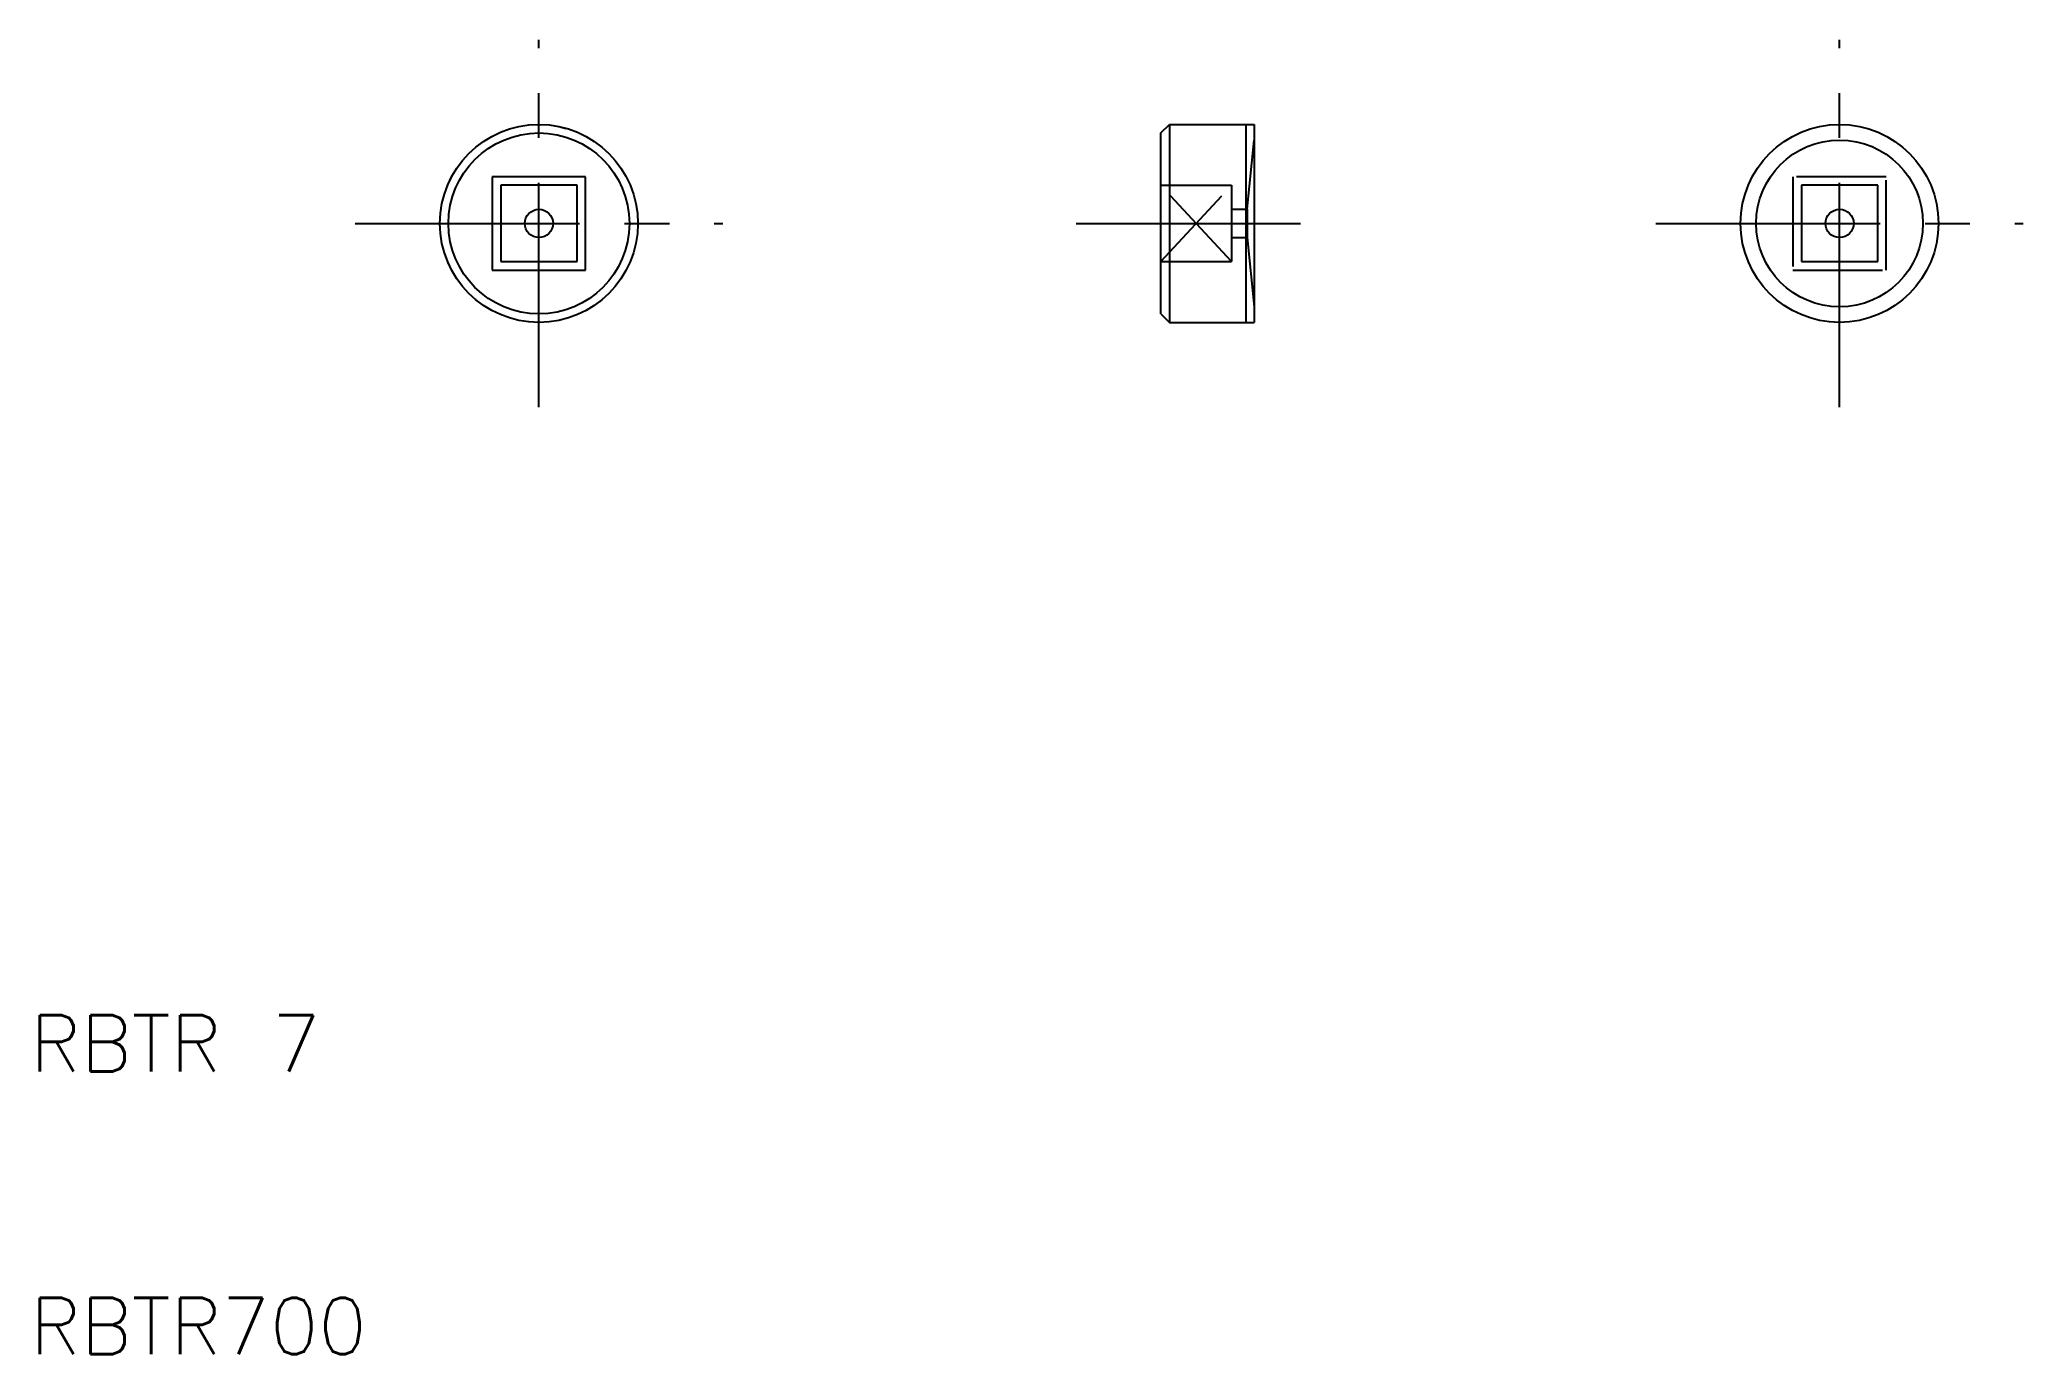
# Model space of a CAD drawing. Extents: x 10.3 to 80.5, y 10 to 56.5.
import ezdxf

# ---------------------------------------------------------------- set-up
doc = ezdxf.new("R2010")
doc.units = 0
doc.header["$LTSCALE"] = 0.25
doc.linetypes.add('CENTER', pattern=[50.8, 31.75, -6.35, 6.35, -6.35])
doc.linetypes.add('DASHED', pattern=[19.05, 12.7, -6.35])
doc.layers.get('0').update_dxf_attribs({"linetype": 'CONTINUOUS'})
doc.layers.add('CENTER', color=1, linetype='CENTER')
doc.styles.get("Standard").update_dxf_attribs({"font": 'txt.shx', "bigfont": 'extfont.shx'})

msp = doc.modelspace()

# ---------------------------------------------------------------- linework, layer by layer
for p, q in [((50, 53.2), (50.3, 53.5)), ((50.3, 53.5), (50.3, 46.5)), ((50.3, 53.5), (53, 53.5)), ((53, 53.5), (53, 46.5)), ((53, 53.5), (53, 46.5)), ((53, 53.5), (53.3, 53.5)), ((53.3, 53.5), (53.3, 46.5)), ((50, 46.8), (50, 53.2)), ((29.65, 51.65), (26.35, 51.65)), ((26.35, 51.65), (26.35, 48.35)), ((26.65, 51.35), (26.65, 48.65)), ((29.35, 51.35), (26.65, 51.35)), ((29.35, 48.65), (29.35, 51.35)), ((29.65, 48.35), (29.65, 51.65)), ((26.65, 48.65), (29.35, 48.65)), ((26.35, 48.35), (29.65, 48.35)), ((50, 46.8), (50.3, 46.5)), ((50.3, 46.5), (53, 46.5)), ((53, 46.5), (53.3, 46.5))]:
    msp.add_line(p, q)
at = {"color": 3, "linetype": 'DASHED'}
for p, q in [((53.05, 50.5), (53.3, 52.95)), ((50, 48.65), (52.5, 51.35)), ((52.5, 48.65), (50, 51.35)), ((50, 51.35), (52.5, 51.35)), ((52.5, 51.35), (52.5, 48.65)), ((72.35, 51.65), (72.35, 48.35)), ((75.65, 51.65), (72.35, 51.65)), ((72.65, 51.35), (72.65, 48.65)), ((75.35, 51.35), (72.65, 51.35)), ((75.35, 48.65), (75.35, 51.35)), ((75.65, 48.35), (75.65, 51.65)), ((52.5, 50.5), (53.05, 50.5)), ((53.05, 50.5), (53.05, 49.5)), ((52.5, 49.5), (53.05, 49.5)), ((53.05, 49.5), (53.3, 47.05)), ((50, 48.65), (52.5, 48.65)), ((72.65, 48.65), (75.35, 48.65)), ((72.35, 48.35), (75.65, 48.35))]:
    msp.add_line(p, q, dxfattribs=at)
msp.add_circle((28, 50), 3.5, dxfattribs=at)
for centre, radius in [((28, 50), 3.5), ((74, 50), 3.5), ((74, 50), 3.5), ((28, 50), 3.2), ((74, 50), 2.95), ((28, 50), 0.5), ((74, 50), 0.5)]:
    msp.add_circle(centre, radius)
at = {"layer": 'CENTER', "color": 1, "linetype": 'CENTER'}
for p, q in [((28, 43.5), (28, 56.5)), ((74, 43.5), (74, 56.5)), ((21.5, 50), (34.5, 50)), ((47, 50), (56.3, 50)), ((67.5, 50), (80.5, 50))]:
    msp.add_line(p, q, dxfattribs=at)

# ---------------------------------------------------------------- texts
for s, p in [('RBTR 7', (10, 20)), ('RBTR700', (10, 10))]:
    msp.add_text(s, height=2).set_placement(p)

doc.saveas('drawing.dxf')
